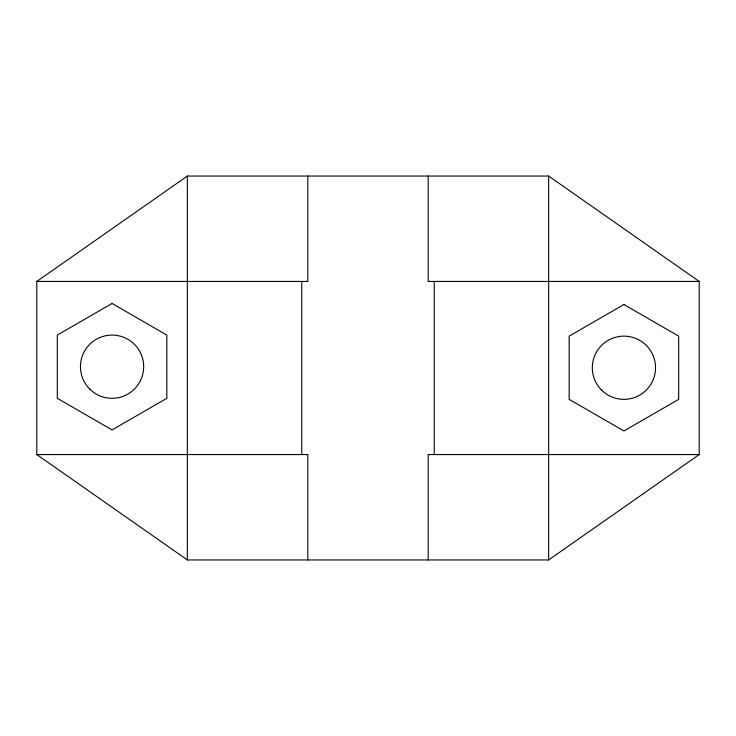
<?xml version="1.0" encoding="UTF-8"?>
<svg xmlns="http://www.w3.org/2000/svg" width="736" height="736" viewBox="0 0 736 736"><rect width="100%" height="100%" fill="white"/><g stroke="black" fill="none" stroke-linecap="round" stroke-linejoin="round"><path stroke-width="1.1" d="M36.8 281.437L187.349 176.051L548.651 176.051L699.2 281.437L699.2 454.563L548.651 559.949L187.349 559.949L36.8 454.563L36.8 281.437L307.786 281.437L307.786 176.051M699.2 281.437L428.214 281.437L428.214 176.051M36.8 454.563L307.786 454.563L307.786 559.949M699.2 454.563L428.214 454.563L428.214 559.949M548.651 176.051L548.651 559.949M434.24 281.437L434.24 454.563M301.76 281.437L301.76 454.563M187.349 176.051L187.349 559.949M112.074 303.462L57.316 335.082L57.316 398.305L112.074 429.925L166.833 398.305L166.833 335.082L112.074 303.462M623.926 304.511L569.167 336.131L569.167 399.354L623.926 430.974L678.684 399.354L678.684 336.131L623.926 304.511M601.57 390.098A31.611 31.611 0 0 0 654.46 375.921A31.611 31.611 0 0 0 615.747 337.208A31.611 31.611 0 0 0 601.57 390.098M89.718 389.05A31.611 31.611 0 0 0 142.609 374.872A31.611 31.611 0 0 0 103.886 336.159A31.611 31.611 0 0 0 89.718 389.05"/></g></svg>
